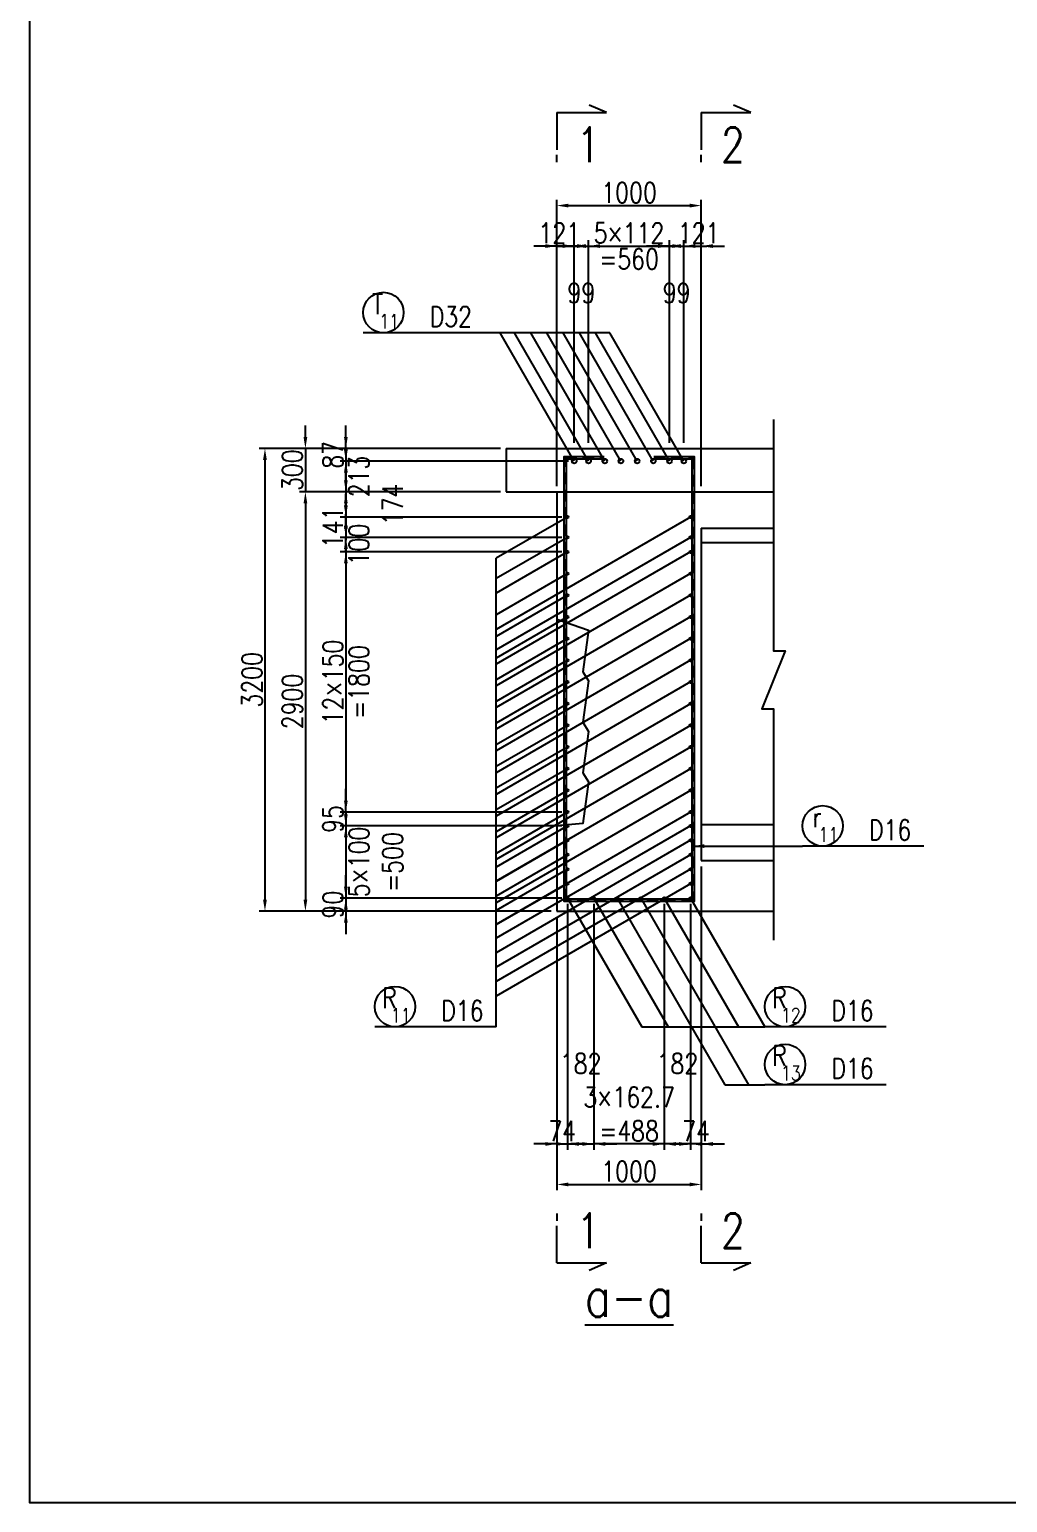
# Model space of a CAD drawing. Header units: millimetres. Extents: x -41433 to 131500, y -94900 to 39745.
# Drawn here: x 0 to 6770, y -39900 to -29712 of the extents above; entities that cross this region are included whole.
import ezdxf
from ezdxf.enums import TextEntityAlignment as Align

# ---------------------------------------------------------------- set-up
doc = ezdxf.new("R2010")
doc.units = ezdxf.units.MM
doc.header["$LTSCALE"] = 160
doc.header["$MEASUREMENT"] = 0
doc.linetypes.add('DASHED', pattern=[0.75, 0.5, -0.25])
doc.layers.get('DEFPOINTS').update_dxf_attribs({"color": 53, "linetype": 'CONTINUOUS'})
for name, color, linetype in [('DIM', 6, 'CONTINUOUS'), ('DIM-L', 6, 'CONTINUOUS'), ('GAIKEI-KEIKAKU', 4, 'CONTINUOUS'), ('TEKKIN-C', 3, 'CONTINUOUS'), ('TEKKIN-L', 2, 'CONTINUOUS'), ('TEKKIN-S', 3, 'CONTINUOUS'), ('TEXT', 4, 'CONTINUOUS'), ('TITLE', 3, 'CONTINUOUS')]:
    doc.layers.add(name, color=color, linetype=linetype)
doc.styles.add('DIM-TEXT', font='ROMANS', dxfattribs={"width": 0.8, "bigfont": 'EXTFONT'})
doc.styles.add('romans', font='romans.shx', dxfattribs={"bigfont": 'extfont.shx'})
doc.dimstyles.new('DIM40', dxfattribs={"dimscale": 40, "dimtxt": 3.5, "dimasz": 2, "dimexe": 1, "dimexo": 1, "dimgap": 0.5, "dimtad": 1, "dimdec": 0, "dimzin": 9, "dimdsep": 46, "dimtxsty": 'DIM-TEXT', "dimcen": 0, "dimclrt": 4, "dimaunit": 1, "dimadec": 4, "dimazin": 0, "dimtfac": 1, "dimtdec": 0, "dimtix": 1, "dimtmove": 2, "dimatfit": 0, "dimfxl": 1, "dimlwd": -1, "dimlwe": -1, "dimarcsym": 0})

# ---------------------------------------------------------------- blocks, each defined once
blk = doc.blocks.new('*D997')
at = {"layer": 'DEFPOINTS', "color": 0, "transparency": 16777216}
for p in [(4650, -35460), (3650, -35810), (4650, -37700)]:
    blk.add_point(p, dxfattribs=at)
at = {"layer": 'DIM', "color": 0, "transparency": 16777216}
for p, q in [((4650, -35500), (4650, -37740)), ((3650, -35850), (3650, -37740)), ((3730, -37700), (4570, -37700))]:
    blk.add_line(p, q, dxfattribs=at)
for points in [[(3730, -37687), (3730, -37713), (3650, -37700)], [(4570, -37687), (4570, -37713), (4650, -37700)]]:
    blk.add_solid(points, dxfattribs=at)
at = {"layer": 'DIM', "color": 4, "transparency": 16777216, "insert": (4150, -37610), "char_height": 140, "attachment_point": 5, "style": 'DIM-TEXT'}
blk.add_mtext('1000', dxfattribs=at)
blk = doc.blocks.new('*D998')
at = {"layer": 'DEFPOINTS', "color": 0, "transparency": 16777216}
for p in [(3724, -35720), (3650, -35810), (3724, -37420)]:
    blk.add_point(p, dxfattribs=at)
at = {"layer": 'DIM', "color": 0, "transparency": 16777216}
for p, q in [((3724, -35760), (3724, -37460)), ((3650, -35850), (3650, -37460)), ((3570, -37420), (3490, -37420)), ((3650, -37420), (3724, -37420)), ((3804, -37420), (3884, -37420))]:
    blk.add_line(p, q, dxfattribs=at)
for points in [[(3570, -37407), (3570, -37433), (3650, -37420)], [(3804, -37407), (3804, -37433), (3724, -37420)]]:
    blk.add_solid(points, dxfattribs=at)
at = {"layer": 'DIM', "color": 4, "transparency": 16777216, "insert": (3687, -37330), "char_height": 140, "attachment_point": 5, "style": 'DIM-TEXT'}
blk.add_mtext('74', dxfattribs=at)
blk = doc.blocks.new('*D999')
at = {"layer": 'DEFPOINTS', "color": 0, "transparency": 16777216}
for p in [(3724, -35720), (3906, -35720), (3906, -37420)]:
    blk.add_point(p, dxfattribs=at)
at = {"layer": 'DIM', "color": 0, "transparency": 16777216}
for p, q in [((3724, -35760), (3724, -37460)), ((3906, -35760), (3906, -37460)), ((3644, -37420), (3564, -37420)), ((3724, -37420), (3906, -37420)), ((3986, -37420), (4066, -37420))]:
    blk.add_line(p, q, dxfattribs=at)
for points in [[(3644, -37407), (3644, -37433), (3724, -37420)], [(3986, -37407), (3986, -37433), (3906, -37420)]]:
    blk.add_solid(points, dxfattribs=at)
at = {"layer": 'DIM', "color": 4, "transparency": 16777216, "insert": (3815, -37097), "char_height": 140, "attachment_point": 5, "style": 'DIM-TEXT'}
blk.add_mtext('182\\P\\P\\P', dxfattribs=at)
blk = doc.blocks.new('*D1000')
at = {"layer": 'DEFPOINTS', "color": 0, "transparency": 16777216}
for p in [(4394, -35720), (4576, -35720), (4394, -37420)]:
    blk.add_point(p, dxfattribs=at)
at = {"layer": 'DIM', "color": 0, "transparency": 16777216}
for p, q in [((4394, -35760), (4394, -37460)), ((4576, -35760), (4576, -37460)), ((4314, -37420), (4234, -37420)), ((4576, -37420), (4394, -37420)), ((4656, -37420), (4736, -37420))]:
    blk.add_line(p, q, dxfattribs=at)
for points in [[(4314, -37407), (4314, -37433), (4394, -37420)], [(4656, -37407), (4656, -37433), (4576, -37420)]]:
    blk.add_solid(points, dxfattribs=at)
at = {"layer": 'DIM', "color": 4, "transparency": 16777216, "insert": (4485, -37097), "char_height": 140, "attachment_point": 5, "style": 'DIM-TEXT'}
blk.add_mtext('182\\P\\P\\P', dxfattribs=at)
blk = doc.blocks.new('*D1001')
at = {"layer": 'DEFPOINTS', "color": 0, "transparency": 16777216}
for p in [(3906, -35720), (4394, -35720), (3906, -37420)]:
    blk.add_point(p, dxfattribs=at)
at = {"layer": 'DIM', "color": 0, "transparency": 16777216}
for p, q in [((3906, -35760), (3906, -37460)), ((4394, -35760), (4394, -37460)), ((3826, -37420), (3746, -37420)), ((4394, -37420), (3906, -37420)), ((4474, -37420), (4554, -37420))]:
    blk.add_line(p, q, dxfattribs=at)
for points in [[(3826, -37407), (3826, -37433), (3906, -37420)], [(4474, -37407), (4474, -37433), (4394, -37420)]]:
    blk.add_solid(points, dxfattribs=at)
at = {"layer": 'DIM', "color": 4, "transparency": 16777216, "insert": (4150, -37213), "char_height": 140, "attachment_point": 5, "style": 'DIM-TEXT'}
blk.add_mtext('3×162.7\\P=488', dxfattribs=at)
blk = doc.blocks.new('*D1002')
at = {"layer": 'DEFPOINTS', "color": 0, "transparency": 16777216}
for p in [(4576, -35720), (4650, -35810), (4576, -37420)]:
    blk.add_point(p, dxfattribs=at)
at = {"layer": 'DIM', "color": 0, "transparency": 16777216}
for p, q in [((4576, -35760), (4576, -37460)), ((4650, -35850), (4650, -37460)), ((4496, -37420), (4416, -37420)), ((4650, -37420), (4576, -37420)), ((4730, -37420), (4810, -37420))]:
    blk.add_line(p, q, dxfattribs=at)
for points in [[(4496, -37407), (4496, -37433), (4576, -37420)], [(4730, -37407), (4730, -37433), (4650, -37420)]]:
    blk.add_solid(points, dxfattribs=at)
at = {"layer": 'DIM', "color": 4, "transparency": 16777216, "insert": (4613, -37330), "char_height": 140, "attachment_point": 5, "style": 'DIM-TEXT'}
blk.add_mtext('74', dxfattribs=at)
blk = doc.blocks.new('*D1013')
at = {"layer": 'DEFPOINTS', "color": 0, "transparency": 16777216}
for p in [(2190, -32697), (3300, -32610), (3771, -32697)]:
    blk.add_point(p, dxfattribs=at)
at = {"layer": 'DIM', "color": 0, "transparency": 16777216}
for p, q in [((2190, -32530), (2190, -32450)), ((3260, -32610), (2150, -32610)), ((3731, -32697), (2150, -32697)), ((2190, -32610), (2190, -32697)), ((2190, -32777), (2190, -32857))]:
    blk.add_line(p, q, dxfattribs=at)
for points in [[(2177, -32530), (2203, -32530), (2190, -32610)], [(2177, -32777), (2203, -32777), (2190, -32697)]]:
    blk.add_solid(points, dxfattribs=at)
at = {"layer": 'DIM', "color": 4, "transparency": 16777216, "insert": (2100, -32654), "char_height": 140, "attachment_point": 5, "rotation": 90, "style": 'DIM-TEXT'}
blk.add_mtext('87', dxfattribs=at)
blk = doc.blocks.new('*D987')
at = {"layer": 'DEFPOINTS', "color": 0, "transparency": 16777216}
for p in [(3771, -32697), (2190, -32910), (3300, -32910)]:
    blk.add_point(p, dxfattribs=at)
at = {"layer": 'DIM', "color": 0, "transparency": 16777216}
for p, q in [((2190, -32617), (2190, -32537)), ((3731, -32697), (2150, -32697)), ((2190, -32697), (2190, -32910)), ((3260, -32910), (2150, -32910)), ((2190, -32990), (2190, -33070))]:
    blk.add_line(p, q, dxfattribs=at)
for points in [[(2177, -32617), (2203, -32617), (2190, -32697)], [(2177, -32990), (2203, -32990), (2190, -32910)]]:
    blk.add_solid(points, dxfattribs=at)
at = {"layer": 'DIM', "color": 4, "transparency": 16777216, "insert": (2280, -32804), "char_height": 140, "attachment_point": 5, "rotation": 90, "style": 'DIM-TEXT'}
blk.add_mtext('213', dxfattribs=at)
blk = doc.blocks.new('*D988')
at = {"layer": 'DEFPOINTS', "color": 0, "transparency": 16777216}
for p in [(3300, -32910), (2190, -33084), (3724, -33084)]:
    blk.add_point(p, dxfattribs=at)
at = {"layer": 'DIM', "color": 0, "transparency": 16777216}
for p, q in [((2190, -32830), (2190, -32750)), ((3260, -32910), (2150, -32910)), ((2190, -32910), (2190, -33084)), ((3684, -33084), (2150, -33084)), ((2190, -33164), (2190, -33244))]:
    blk.add_line(p, q, dxfattribs=at)
for points in [[(2177, -32830), (2203, -32830), (2190, -32910)], [(2177, -33164), (2203, -33164), (2190, -33084)]]:
    blk.add_solid(points, dxfattribs=at)
at = {"layer": 'DIM', "color": 4, "transparency": 16777216, "insert": (2397, -32997), "char_height": 140, "attachment_point": 5, "rotation": 90, "style": 'DIM-TEXT'}
blk.add_mtext('\\P174', dxfattribs=at)
blk = doc.blocks.new('*D989')
at = {"layer": 'DEFPOINTS', "color": 0, "transparency": 16777216}
for p in [(3724, -33325), (2190, -35125), (3724, -35125)]:
    blk.add_point(p, dxfattribs=at)
at = {"layer": 'DIM', "color": 0, "transparency": 16777216}
for p, q in [((3684, -33325), (2150, -33325)), ((2190, -33405), (2190, -35045)), ((3684, -35125), (2150, -35125))]:
    blk.add_line(p, q, dxfattribs=at)
for points in [[(2177, -33405), (2203, -33405), (2190, -33325)], [(2177, -35045), (2203, -35045), (2190, -35125)]]:
    blk.add_solid(points, dxfattribs=at)
at = {"layer": 'DIM', "color": 4, "transparency": 16777216, "char_height": 140, "attachment_point": 5, "rotation": 90, "style": 'DIM-TEXT'}
for s, insert in [('12×150', (2100, -34225)), ('=1800', (2280, -34225))]:
    blk.add_mtext(s, dxfattribs=dict(at, insert=insert))
blk = doc.blocks.new('*D990')
at = {"layer": 'DEFPOINTS', "color": 0, "transparency": 16777216}
for p in [(3724, -35125), (2190, -35220), (3724, -35220)]:
    blk.add_point(p, dxfattribs=at)
at = {"layer": 'DIM', "color": 0, "transparency": 16777216}
for p, q in [((2190, -35045), (2190, -34965)), ((3684, -35125), (2150, -35125)), ((2190, -35125), (2190, -35220)), ((3684, -35220), (2150, -35220)), ((2190, -35300), (2190, -35380))]:
    blk.add_line(p, q, dxfattribs=at)
for points in [[(2177, -35045), (2203, -35045), (2190, -35125)], [(2177, -35300), (2203, -35300), (2190, -35220)]]:
    blk.add_solid(points, dxfattribs=at)
at = {"layer": 'DIM', "color": 4, "transparency": 16777216, "insert": (2100, -35173), "char_height": 140, "attachment_point": 5, "rotation": 90, "style": 'DIM-TEXT'}
blk.add_mtext('95', dxfattribs=at)
blk = doc.blocks.new('*D991')
at = {"layer": 'DEFPOINTS', "color": 0, "transparency": 16777216}
for p in [(3724, -35220), (2190, -35720), (3724, -35720)]:
    blk.add_point(p, dxfattribs=at)
at = {"layer": 'DIM', "color": 0, "transparency": 16777216}
for p, q in [((2190, -35140), (2190, -35060)), ((3684, -35220), (2150, -35220)), ((2190, -35220), (2190, -35720)), ((3684, -35720), (2150, -35720)), ((2190, -35800), (2190, -35880))]:
    blk.add_line(p, q, dxfattribs=at)
for points in [[(2177, -35140), (2203, -35140), (2190, -35220)], [(2177, -35800), (2203, -35800), (2190, -35720)]]:
    blk.add_solid(points, dxfattribs=at)
at = {"layer": 'DIM', "color": 4, "transparency": 16777216, "insert": (2397, -35470), "char_height": 140, "attachment_point": 5, "rotation": 90, "style": 'DIM-TEXT'}
blk.add_mtext('5×100\\P=500', dxfattribs=at)
blk = doc.blocks.new('*D992')
at = {"layer": 'DEFPOINTS', "color": 0, "transparency": 16777216}
for p in [(3724, -35720), (2190, -35810), (3650, -35810)]:
    blk.add_point(p, dxfattribs=at)
at = {"layer": 'DIM', "color": 0, "transparency": 16777216}
for p, q in [((2190, -35640), (2190, -35560)), ((3684, -35720), (2150, -35720)), ((2190, -35720), (2190, -35810)), ((3610, -35810), (2150, -35810)), ((2190, -35890), (2190, -35970))]:
    blk.add_line(p, q, dxfattribs=at)
for points in [[(2177, -35640), (2203, -35640), (2190, -35720)], [(2177, -35890), (2203, -35890), (2190, -35810)]]:
    blk.add_solid(points, dxfattribs=at)
at = {"layer": 'DIM', "color": 4, "transparency": 16777216, "insert": (2100, -35765), "char_height": 140, "attachment_point": 5, "rotation": 90, "style": 'DIM-TEXT'}
blk.add_mtext('90', dxfattribs=at)
blk = doc.blocks.new('*D993')
at = {"layer": 'DEFPOINTS', "color": 0, "transparency": 16777216}
for p in [(3300, -32610), (1910, -32910), (3300, -32910)]:
    blk.add_point(p, dxfattribs=at)
at = {"layer": 'DIM', "color": 0, "transparency": 16777216}
for p, q in [((1910, -32530), (1910, -32450)), ((3260, -32610), (1870, -32610)), ((1910, -32610), (1910, -32910)), ((3260, -32910), (1870, -32910)), ((1910, -32990), (1910, -33070))]:
    blk.add_line(p, q, dxfattribs=at)
for points in [[(1897, -32530), (1923, -32530), (1910, -32610)], [(1897, -32990), (1923, -32990), (1910, -32910)]]:
    blk.add_solid(points, dxfattribs=at)
at = {"layer": 'DIM', "color": 4, "transparency": 16777216, "insert": (1820, -32760), "char_height": 140, "attachment_point": 5, "rotation": 90, "style": 'DIM-TEXT'}
blk.add_mtext('300', dxfattribs=at)
blk = doc.blocks.new('*D994')
at = {"layer": 'DEFPOINTS', "color": 0, "transparency": 16777216}
for p in [(3300, -32910), (1910, -35810), (3650, -35810)]:
    blk.add_point(p, dxfattribs=at)
at = {"layer": 'DIM', "color": 0, "transparency": 16777216}
for p, q in [((3260, -32910), (1870, -32910)), ((1910, -32990), (1910, -35730)), ((3610, -35810), (1870, -35810))]:
    blk.add_line(p, q, dxfattribs=at)
for points in [[(1897, -32990), (1923, -32990), (1910, -32910)], [(1897, -35730), (1923, -35730), (1910, -35810)]]:
    blk.add_solid(points, dxfattribs=at)
at = {"layer": 'DIM', "color": 4, "transparency": 16777216, "insert": (1820, -34360), "char_height": 140, "attachment_point": 5, "rotation": 90, "style": 'DIM-TEXT'}
blk.add_mtext('2900', dxfattribs=at)
blk = doc.blocks.new('*D995')
at = {"layer": 'DEFPOINTS', "color": 0, "transparency": 16777216}
for p in [(3300, -32610), (1630, -35810), (3650, -35810)]:
    blk.add_point(p, dxfattribs=at)
at = {"layer": 'DIM', "color": 0, "transparency": 16777216}
for p, q in [((3260, -32610), (1590, -32610)), ((1630, -32690), (1630, -35730)), ((3610, -35810), (1590, -35810))]:
    blk.add_line(p, q, dxfattribs=at)
for points in [[(1617, -32690), (1643, -32690), (1630, -32610)], [(1617, -35730), (1643, -35730), (1630, -35810)]]:
    blk.add_solid(points, dxfattribs=at)
at = {"layer": 'DIM', "color": 4, "transparency": 16777216, "insert": (1540, -34210), "char_height": 140, "attachment_point": 5, "rotation": 90, "style": 'DIM-TEXT'}
blk.add_mtext('3200', dxfattribs=at)
blk = doc.blocks.new('*D996')
at = {"layer": 'DEFPOINTS', "color": 0, "transparency": 16777216}
for p in [(2190, -33225), (3724, -33225), (3724, -33325)]:
    blk.add_point(p, dxfattribs=at)
at = {"layer": 'DIM', "color": 0, "transparency": 16777216}
for p, q in [((2190, -33145), (2190, -33065)), ((3684, -33225), (2150, -33225)), ((2190, -33325), (2190, -33225)), ((3684, -33325), (2150, -33325)), ((2190, -33405), (2190, -33485))]:
    blk.add_line(p, q, dxfattribs=at)
for points in [[(2177, -33145), (2203, -33145), (2190, -33225)], [(2177, -33405), (2203, -33405), (2190, -33325)]]:
    blk.add_solid(points, dxfattribs=at)
at = {"layer": 'DIM', "color": 4, "transparency": 16777216, "insert": (2280, -33275), "char_height": 140, "attachment_point": 5, "rotation": 90, "style": 'DIM-TEXT'}
blk.add_mtext('100', dxfattribs=at)
blk = doc.blocks.new('*D1014')
at = {"layer": 'DEFPOINTS', "color": 0, "transparency": 16777216}
for p in [(3724, -33084), (2190, -33225), (3724, -33225)]:
    blk.add_point(p, dxfattribs=at)
at = {"layer": 'DIM', "color": 0, "transparency": 16777216}
for p, q in [((2190, -33004), (2190, -32924)), ((3684, -33084), (2150, -33084)), ((2190, -33084), (2190, -33225)), ((3684, -33225), (2150, -33225)), ((2190, -33305), (2190, -33385))]:
    blk.add_line(p, q, dxfattribs=at)
for points in [[(2177, -33004), (2203, -33004), (2190, -33084)], [(2177, -33305), (2203, -33305), (2190, -33225)]]:
    blk.add_solid(points, dxfattribs=at)
at = {"layer": 'DIM', "color": 4, "transparency": 16777216, "insert": (2100, -33155), "char_height": 140, "attachment_point": 5, "rotation": 90, "style": 'DIM-TEXT'}
blk.add_mtext('141', dxfattribs=at)
blk = doc.blocks.new('*D1033')
at = {"layer": 'DEFPOINTS', "color": 0, "transparency": 16777216}
for p in [(4650, -30930), (3650, -32910), (4650, -32910)]:
    blk.add_point(p, dxfattribs=at)
at = {"layer": 'DIM', "color": 0, "transparency": 16777216}
for p, q in [((3650, -32870), (3650, -30890)), ((3730, -30930), (4570, -30930)), ((4650, -32870), (4650, -30890))]:
    blk.add_line(p, q, dxfattribs=at)
for points in [[(3730, -30917), (3730, -30943), (3650, -30930)], [(4570, -30917), (4570, -30943), (4650, -30930)]]:
    blk.add_solid(points, dxfattribs=at)
at = {"layer": 'DIM', "color": 4, "transparency": 16777216, "insert": (4150, -30840), "char_height": 140, "attachment_point": 5, "style": 'DIM-TEXT'}
blk.add_mtext('1000', dxfattribs=at)
blk = doc.blocks.new('*D1028')
at = {"layer": 'DEFPOINTS', "color": 0, "transparency": 16777216}
for p in [(3771, -31210), (3771, -32610), (3650, -32910)]:
    blk.add_point(p, dxfattribs=at)
at = {"layer": 'DIM', "color": 0, "transparency": 16777216}
for p, q in [((3650, -32870), (3650, -31170)), ((3771, -32570), (3771, -31170)), ((3570, -31210), (3490, -31210)), ((3650, -31210), (3771, -31210)), ((3851, -31210), (3931, -31210))]:
    blk.add_line(p, q, dxfattribs=at)
for points in [[(3570, -31197), (3570, -31223), (3650, -31210)], [(3851, -31197), (3851, -31223), (3771, -31210)]]:
    blk.add_solid(points, dxfattribs=at)
at = {"layer": 'DIM', "color": 4, "transparency": 16777216, "insert": (3667, -31120), "char_height": 140, "attachment_point": 5, "style": 'DIM-TEXT'}
blk.add_mtext('121', dxfattribs=at)
blk = doc.blocks.new('*D1029')
at = {"layer": 'DEFPOINTS', "color": 0, "transparency": 16777216}
for p in [(3870, -31210), (3771, -32610), (3870, -32610)]:
    blk.add_point(p, dxfattribs=at)
at = {"layer": 'DIM', "color": 0, "transparency": 16777216}
for p, q in [((3771, -32570), (3771, -31170)), ((3870, -32570), (3870, -31170)), ((3691, -31210), (3611, -31210)), ((3771, -31210), (3870, -31210)), ((3950, -31210), (4030, -31210))]:
    blk.add_line(p, q, dxfattribs=at)
for points in [[(3691, -31197), (3691, -31223), (3771, -31210)], [(3950, -31197), (3950, -31223), (3870, -31210)]]:
    blk.add_solid(points, dxfattribs=at)
at = {"layer": 'DIM', "color": 4, "transparency": 16777216, "insert": (3820, -31417), "char_height": 140, "attachment_point": 5, "style": 'DIM-TEXT'}
blk.add_mtext('\\P99', dxfattribs=at)
blk = doc.blocks.new('*D1030')
at = {"layer": 'DEFPOINTS', "color": 0, "transparency": 16777216}
for p in [(4430, -31210), (3870, -32610), (4430, -32610)]:
    blk.add_point(p, dxfattribs=at)
at = {"layer": 'DIM', "color": 0, "transparency": 16777216}
for p, q in [((3870, -32570), (3870, -31170)), ((4430, -32570), (4430, -31170)), ((3790, -31210), (3710, -31210)), ((3870, -31210), (4430, -31210)), ((4510, -31210), (4590, -31210))]:
    blk.add_line(p, q, dxfattribs=at)
for points in [[(3790, -31197), (3790, -31223), (3870, -31210)], [(4510, -31197), (4510, -31223), (4430, -31210)]]:
    blk.add_solid(points, dxfattribs=at)
at = {"layer": 'DIM', "color": 4, "transparency": 16777216, "char_height": 140, "attachment_point": 5, "style": 'DIM-TEXT'}
for s, insert in [('5×112', (4150, -31120)), ('=560', (4150, -31300))]:
    blk.add_mtext(s, dxfattribs=dict(at, insert=insert))
blk = doc.blocks.new('*D1031')
at = {"layer": 'DEFPOINTS', "color": 0, "transparency": 16777216}
for p in [(4529, -31210), (4430, -32610), (4529, -32610)]:
    blk.add_point(p, dxfattribs=at)
at = {"layer": 'DIM', "color": 0, "transparency": 16777216}
for p, q in [((4430, -32570), (4430, -31170)), ((4529, -32570), (4529, -31170)), ((4350, -31210), (4270, -31210)), ((4430, -31210), (4529, -31210)), ((4609, -31210), (4689, -31210))]:
    blk.add_line(p, q, dxfattribs=at)
for points in [[(4350, -31197), (4350, -31223), (4430, -31210)], [(4609, -31197), (4609, -31223), (4529, -31210)]]:
    blk.add_solid(points, dxfattribs=at)
at = {"layer": 'DIM', "color": 4, "transparency": 16777216, "insert": (4479, -31417), "char_height": 140, "attachment_point": 5, "style": 'DIM-TEXT'}
blk.add_mtext('\\P99', dxfattribs=at)
blk = doc.blocks.new('*D1032')
at = {"layer": 'DEFPOINTS', "color": 0, "transparency": 16777216}
for p in [(4650, -31210), (4529, -32610), (4650, -32910)]:
    blk.add_point(p, dxfattribs=at)
at = {"layer": 'DIM', "color": 0, "transparency": 16777216}
for p, q in [((4529, -32570), (4529, -31170)), ((4650, -32870), (4650, -31170)), ((4449, -31210), (4369, -31210)), ((4529, -31210), (4650, -31210)), ((4730, -31210), (4810, -31210))]:
    blk.add_line(p, q, dxfattribs=at)
for points in [[(4449, -31197), (4449, -31223), (4529, -31210)], [(4730, -31197), (4730, -31223), (4650, -31210)]]:
    blk.add_solid(points, dxfattribs=at)
at = {"layer": 'DIM', "color": 4, "transparency": 16777216, "insert": (4632, -31120), "char_height": 140, "attachment_point": 5, "style": 'DIM-TEXT'}
blk.add_mtext('121', dxfattribs=at)

msp = doc.modelspace()

# ---------------------------------------------------------------- linework, layer by layer
at = {"layer": 'DEFPOINTS', "flags": 128}
msp.add_lwpolyline([(31500, -19500), (0, -19500), (0, -39900), (31500, -39900)], close=True, dxfattribs=at)
for points in [[(4322, -32665), (4600, -32665), (4600, -35744), (3700, -35744), (3700, -32665), (3978, -32665)], [(4322, -32681), (4584, -32681), (4584, -35728), (3716, -35728), (3716, -32681), (3978, -32681)], [(3650, -33790), (3870.18, -33866.41), (3829.82, -34153.59), (3870.18, -34216.41), (3829.82, -34503.59), (3870.18, -34566.41), (3829.82, -34853.59), (3870.18, -34916.41), (3829.82, -35203.59), (3650, -35220)]]:
    msp.add_lwpolyline(points, dxfattribs=at)
at = {"layer": 'DIM-L'}
for p, q in [((3150, -31810), (2310, -31810)), ((4016.89, -31810), (3150, -31810)), ((3771, -32697), (3258.89, -31810)), ((3870, -32697), (3357.89, -31810)), ((3982, -32697), (3469.89, -31810)), ((4094, -32697), (3581.89, -31810)), ((4206, -32697), (3693.89, -31810)), ((4318, -32697), (3805.89, -31810)), ((4430, -32697), (3917.89, -31810)), ((4529, -32697), (4016.89, -31810)), ((3724, -33084), (3230, -33369.21)), ((4576, -33084), (3230, -33861.11)), ((3724, -33225), (3230, -33510.21)), ((4576, -33225), (3230, -34002.11)), ((3724, -33325), (3230, -33610.21)), ((4576, -33325), (3230, -34102.11)), ((3230, -36610), (3230, -33369.21)), ((3724, -33475), (3230, -33760.21)), ((4576, -33475), (3230, -34252.11)), ((3724, -33625), (3230, -33910.21)), ((4576, -33625), (3230, -34402.11)), ((3724, -33775), (3230, -34060.21)), ((4576, -33775), (3230, -34552.11)), ((3724, -33925), (3230, -34210.21)), ((4576, -33925), (3230, -34702.11)), ((3724, -34075), (3230, -34360.21)), ((4576, -34075), (3230, -34852.11)), ((3724, -34225), (3230, -34510.21)), ((4576, -34225), (3230, -35002.11)), ((3724, -34375), (3230, -34660.21)), ((4576, -34375), (3230, -35152.11)), ((3724, -34525), (3230, -34810.21)), ((4576, -34525), (3230, -35302.11)), ((3724, -34675), (3230, -34960.21)), ((4576, -34675), (3230, -35452.11)), ((3724, -34825), (3230, -35110.21)), ((4576, -34825), (3230, -35602.11)), ((3724, -34975), (3230, -35260.21)), ((4576, -34975), (3230, -35752.11)), ((3724, -35125), (3230, -35410.21)), ((4576, -35125), (3230, -35902.11)), ((4576, -35220), (3230, -35997.11)), ((3724, -35220), (3230, -35505.21)), ((4576, -35320), (3230, -36097.11)), ((3724, -35320), (3230, -35605.21)), ((4576, -35420), (3230, -36197.11)), ((3724, -35420), (3230, -35705.21)), ((4592, -35360), (5350, -35360)), ((6190, -35360), (5350, -35360)), ((4576, -35520), (3230, -36297.11)), ((3724, -35520), (3230, -35805.21)), ((4576, -35620), (3230, -36397.11)), ((3724, -35620), (3230, -35905.21)), ((3724, -35720), (4237.84, -36610)), ((3906, -35720), (4419.84, -36610)), ((4068.67, -35720), (4813.45, -37010)), ((4231.33, -35720), (4976.12, -37010)), ((4394, -35720), (4907.84, -36610)), ((4576, -35720), (5089.84, -36610)), ((3230, -36610), (2390, -36610)), ((4237.84, -36610), (5089.84, -36610)), ((5929.84, -36610), (5089.84, -36610)), ((4813.45, -37010), (5089.84, -37010)), ((5929.84, -37010), (5089.84, -37010))]:
    msp.add_line(p, q, dxfattribs=at)
at = {"layer": 'DIM-L', "flags": 128}
msp.add_lwpolyline([(5150, -32410), (5150, -34010), (5230, -34010), (5070, -34410), (5150, -34410), (5150, -36010)], dxfattribs=at)
at = {"layer": 'DIM-L'}
for centre in [(2450, -31670), (5490, -35220), (2530, -36470), (5229.84, -36470), (5229.84, -36870)]:
    msp.add_circle(centre, 140, dxfattribs=at)
msp.add_solid([(4672, -35373.33), (4672, -35346.67), (4592, -35360)], dxfattribs=at)
at = {"layer": 'GAIKEI-KEIKAKU'}
for p, q in [((3300, -32610), (5150, -32610)), ((3300, -32610), (3300, -32910)), ((3300, -32910), (5150, -32910)), ((3650, -32910), (3650, -35810)), ((4650, -33160), (5150, -33160)), ((4650, -33160), (4650, -35460)), ((4650, -33260), (5150, -33260)), ((4650, -35210), (5150, -35210)), ((4650, -35460), (5150, -35460)), ((3650, -35810), (5150, -35810))]:
    msp.add_line(p, q, dxfattribs=at)
at = {"layer": 'TEKKIN-C'}
for centre in [(3771, -32697), (3870, -32697), (3982, -32697), (4094, -32697), (4206, -32697), (4318, -32697), (4430, -32697), (4529, -32697)]:
    msp.add_circle(centre, 16, dxfattribs=at)
at = {"layer": 'TEKKIN-L'}
for centre, radius in [((3724, -33084), 8), ((3724, -33084), 4), ((4576, -33084), 8), ((4576, -33084), 4), ((3724, -33225), 8), ((3724, -33225), 4), ((4576, -33225), 8), ((4576, -33225), 4), ((3724, -33325), 8), ((3724, -33325), 4), ((4576, -33325), 8), ((4576, -33325), 4), ((3724, -33475), 8), ((3724, -33475), 4), ((4576, -33475), 8), ((4576, -33475), 4), ((3724, -33625), 8), ((4576, -33625), 8), ((3724, -33625), 4), ((4576, -33625), 4), ((3724, -33775), 8), ((3724, -33775), 4), ((4576, -33775), 8), ((4576, -33775), 4), ((3724, -33925), 8), ((3724, -33925), 4), ((4576, -33925), 8), ((4576, -33925), 4), ((3724, -34075), 8), ((3724, -34075), 4), ((4576, -34075), 8), ((4576, -34075), 4), ((3724, -34225), 8), ((3724, -34225), 4), ((4576, -34225), 8), ((4576, -34225), 4), ((3724, -34375), 8), ((3724, -34375), 4), ((4576, -34375), 8), ((4576, -34375), 4), ((3724, -34525), 8), ((3724, -34525), 4), ((4576, -34525), 8), ((4576, -34525), 4), ((3724, -34675), 8), ((3724, -34675), 4), ((4576, -34675), 8), ((4576, -34675), 4), ((3724, -34825), 8), ((3724, -34825), 4), ((4576, -34825), 8), ((4576, -34825), 4), ((3724, -34975), 8), ((3724, -34975), 4), ((4576, -34975), 8), ((4576, -34975), 4), ((3724, -35125), 8), ((3724, -35125), 4), ((4576, -35125), 8), ((4576, -35125), 4), ((3724, -35220), 8), ((3724, -35220), 4), ((4576, -35220), 8), ((4576, -35220), 4), ((3724, -35320), 8), ((3724, -35320), 4), ((4576, -35320), 8), ((4576, -35320), 4), ((3724, -35420), 8), ((3724, -35420), 4), ((4576, -35420), 8), ((4576, -35420), 4), ((3724, -35520), 8), ((3724, -35520), 4), ((4576, -35520), 8), ((4576, -35520), 4), ((3724, -35620), 8), ((3724, -35620), 4), ((4576, -35620), 8), ((4576, -35620), 4), ((3724, -35720), 8), ((3724, -35720), 4), ((3906, -35720), 8), ((3906, -35720), 4), ((4068.67, -35720), 8), ((4068.67, -35720), 4), ((4231.33, -35720), 8), ((4231.33, -35720), 4), ((4394, -35720), 8), ((4394, -35720), 4), ((4576, -35720), 8), ((4576, -35720), 4)]:
    msp.add_circle(centre, radius, dxfattribs=at)
at = {"layer": 'TEKKIN-S', "linetype": 'DASHED'}
msp.add_lwpolyline([(4322, -32673), (4592, -32673), (4592, -35736), (3708, -35736), (3708, -32673), (3978, -32673)], dxfattribs=at)
at = {"layer": 'TITLE'}
for p, q in [((3992.86, -30287.14), (3872.86, -30235.71)), ((4992.86, -30287.14), (4872.86, -30235.71)), ((3650, -30287.14), (3992.86, -30287.14)), ((3650, -30287.14), (3650, -30544.29)), ((4650, -30287.14), (4992.86, -30287.14)), ((4650, -30287.14), (4650, -30544.29)), ((3650, -30630), (3650, -30578.57)), ((4650, -30630), (4650, -30578.57)), ((3650, -37900), (3650, -37951.43)), ((3650, -38242.86), (3650, -37985.71)), ((4650, -37900), (4650, -37951.43)), ((4650, -38242.86), (4650, -37985.71)), ((3650, -38242.86), (3992.86, -38242.86)), ((3992.86, -38242.86), (3872.86, -38294.29)), ((4650, -38242.86), (4992.86, -38242.86)), ((4992.86, -38242.86), (4872.86, -38294.29))]:
    msp.add_line(p, q, dxfattribs=at)

# ---------------------------------------------------------------- texts
at = {"layer": 'TEXT', "style": 'romans', "width": 0.8}
for s, height, p in [('T', 140, (2410, -31610)), ('11', 100, (2490, -31730)), ('r', 140, (5450, -35160)), ('11', 100, (5530, -35280)), ('R', 140, (2490, -36410)), ('R', 140, (5189.84, -36410)), ('11', 100, (2570, -36530)), ('12', 100, (5269.84, -36530)), ('R', 140, (5189.84, -36810)), ('13', 100, (5269.84, -36930))]:
    msp.add_text(s, height=height, rotation=0.000107, dxfattribs=at).set_placement(p, align=Align.MIDDLE)
for s, p in [('D32', (2770, -31810)), ('D16', (5810, -35360)), ('D16', (2850, -36610)), ('D16', (5549.84, -36610)), ('D16', (5549.84, -37010))]:
    msp.add_text(s, height=140, rotation=0.000107, dxfattribs=at).set_placement(p, align=Align.BOTTOM_LEFT)
at = {"layer": 'TITLE', "style": 'romans', "width": 0.8}
for s, p in [('1', (3786.34, -30630)), ('2', (4786.34, -30630)), ('1', (3786.34, -38140)), ('2', (4786.34, -38140))]:
    msp.add_text(s, height=240, dxfattribs=at).set_placement(p)
msp.add_text('%%Ua-a', height=280, dxfattribs=at).set_placement((4150, -38700), align=Align.BOTTOM_CENTER)

# ---------------------------------------------------------------- dimensions: what is measured, and where the dimension line sits
at = {"layer": 'DIM'}
for base, p1, p2, picture, middle in [((4650, -30930), (3650, -32910), (4650, -32910), '*D1033', (4150, -30840)), ((4650, -37700), (3650, -35810), (4650, -35460), '*D997', (4150, -37610)), ((3724, -37420), (3650, -35810), (3724, -35720), '*D998', (3687, -37330))]:
    dim = msp.add_linear_dim(base=base, p1=p1, p2=p2, dimstyle='DIM40', dxfattribs=at)
    dim.commit()
    dim.dimension.update_dxf_attribs({"geometry": picture, "text_midpoint": middle})
for base, p1, p2, picture, middle in [((3771, -31210), (3650, -32910), (3771, -32610), '*D1028', (3667.5, -31120)), ((4650, -31210), (4529, -32610), (4650, -32910), '*D1032', (4632.5, -31120))]:
    dim = msp.add_linear_dim(base=base, p1=p1, p2=p2, dimstyle='DIM40', dxfattribs=at)
    dim.commit()
    dim.dimension.update_dxf_attribs({"geometry": picture, "text_midpoint": middle, "dimtype": 160})
for base, p1, p2, text, picture, middle in [((4430, -31210), (3870, -32610), (4430, -32610), '5×112\\X=<>', '*D1030', (4150, -31210)), ((3870, -31210), (3771, -32610), (3870, -32610), '\\X\\P<>', '*D1029', (3820.5, -31210)), ((4529, -31210), (4430, -32610), (4529, -32610), '\\X\\P<>', '*D1031', (4479.5, -31210)), ((3906, -37420), (3724, -35720), (3906, -35720), '<>\\P\\P\\P', '*D999', (3815, -37096.67))]:
    dim = msp.add_linear_dim(base=base, p1=p1, p2=p2, text=text, dimstyle='DIM40', dxfattribs=at)
    dim.commit()
    dim.dimension.update_dxf_attribs({"geometry": picture, "text_midpoint": middle})
for base, p1, p2, angle, picture, middle in [((1910, -32910), (3300, -32610), (3300, -32910), 90, '*D993', (1820, -32760)), ((2190, -32697), (3300, -32610), (3771, -32697), 90, '*D1013', (2100, -32653.5)), ((1630, -35810), (3300, -32610), (3650, -35810), 90, '*D995', (1540, -34210)), ((1910, -35810), (3300, -32910), (3650, -35810), 90, '*D994', (1820, -34360)), ((2190, -33225), (3724, -33084), (3724, -33225), 90, '*D1014', (2100, -33154.5)), ((2190, -35220), (3724, -35125), (3724, -35220), 90, '*D990', (2100, -35172.5)), ((2190, -35810), (3724, -35720), (3650, -35810), 90, '*D992', (2100, -35765)), ((4576, -37420), (4650, -35810), (4576, -35720), 180, '*D1002', (4613, -37330))]:
    dim = msp.add_linear_dim(base=base, p1=p1, p2=p2, angle=angle, dimstyle='DIM40', dxfattribs=at)
    dim.commit()
    dim.dimension.update_dxf_attribs({"geometry": picture, "text_midpoint": middle})
for base, p1, p2, angle, text, picture, middle in [((2190, -32910), (3771, -32697), (3300, -32910), 90, '\\X<>', '*D987', (2190, -32803.5)), ((2190, -33084), (3300, -32910), (3724, -33084), 90, '\\X\\P<>', '*D988', (2190, -32997)), ((2190, -33225), (3724, -33325), (3724, -33225), 90, '\\X<>', '*D996', (2190, -33275)), ((2190, -35125), (3724, -33325), (3724, -35125), 90, '12×150\\X=<>', '*D989', (2190, -34225)), ((2190, -35720), (3724, -35220), (3724, -35720), 90, '\\X5×100\\P=<>', '*D991', (2190, -35470)), ((3906, -37420), (4394, -35720), (3906, -35720), 180, '3×162.7\\P=<>', '*D1001', (4150, -37213.33)), ((4394, -37420), (4576, -35720), (4394, -35720), 180, '<>\\P\\P\\P', '*D1000', (4485, -37096.67))]:
    dim = msp.add_linear_dim(base=base, p1=p1, p2=p2, angle=angle, text=text, dimstyle='DIM40', dxfattribs=at)
    dim.commit()
    dim.dimension.update_dxf_attribs({"geometry": picture, "text_midpoint": middle})

doc.saveas('drawing.dxf')
